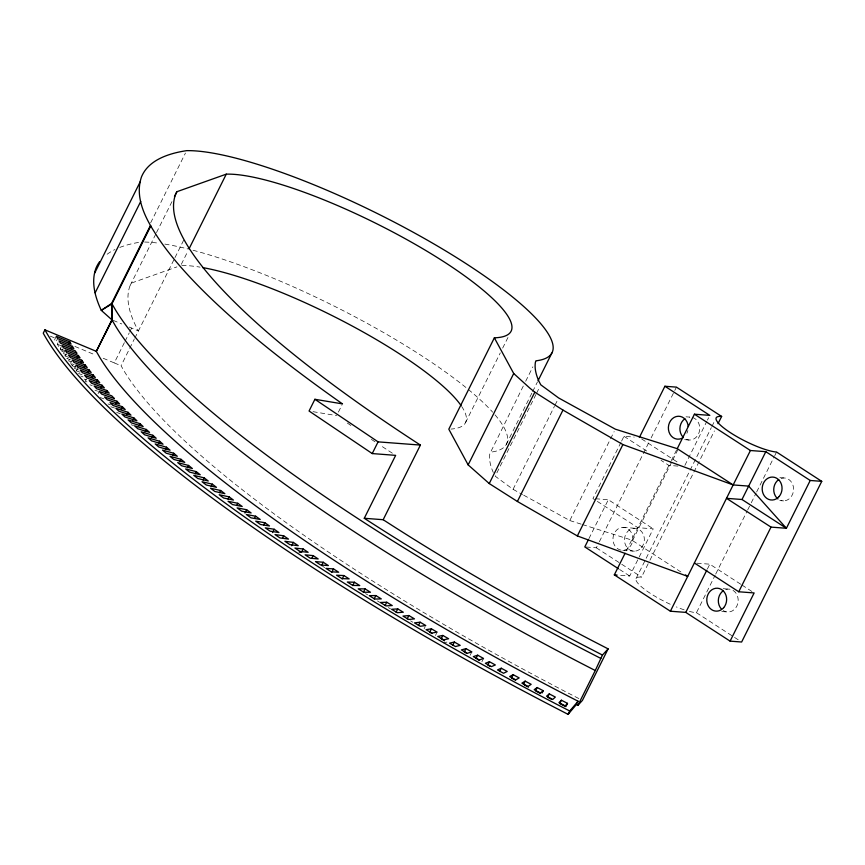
<?xml version="1.0" encoding="UTF-8"?>
<svg xmlns="http://www.w3.org/2000/svg" width="865" height="865" viewBox="0 0 865 865"><rect width="100%" height="100%" fill="white"/><g stroke="black" fill="none" stroke-linecap="round" stroke-linejoin="round"><path stroke-width="0.65" stroke-dasharray="4.33 3.24" d="M523.282 386.071L489.839 453.714A382.33 82.099 26.5 0 0 493.288 472.474M129.166 327.057L138.378 330.884A620.638 133.275 26.5 0 1 130.183 285.396L131.318 283.104L176.914 266.885M56.312 336.312L54.636 339.653L55.944 341.913L57.62 338.561M58.755 346.497L57.317 344.194L58.993 340.842M61.285 350.39L60.247 348.822L61.912 345.481M62.918 348.952L61.804 351.179L64.226 352.152M68.713 357.396L65.102 355.958L63.415 353.558L65.091 350.206M65.102 355.958L66.216 353.731M71.038 361.775L68.638 360.846L69.751 358.607M70.498 363.311L71.611 361.083M76.001 367.193L72.422 365.819L73.536 363.581M80.002 372.22L76.455 370.88L74.412 368.339L76.077 364.987M76.455 370.88L78.12 367.539M150.672 222.792L185.445 153.051M130.193 285.407L155.97 233.701M156.5 232.599L172.157 201.242M86.338 379.054L85.224 381.292L87.56 382.146M98.08 393.661L99.194 391.434M103.205 358.261L114.277 362.9L124.452 342.486M125.047 341.286L129.242 332.884M129.837 331.684L131.631 328.084M578.836 698.563L567.126 692.53A620.378 133.221 26.5 0 1 124.69 371.982L121.068 365.765L134.194 339.285M134.81 338.193L174.373 258.84M174.979 257.629L183.975 239.573M181.315 264.333L187.91 251.11M338.41 412.097L341.913 405.069M465.5 422.65L500.273 352.909M502.673 348.098L508.663 336.074M525.682 381.26L532.883 366.836M506.263 444.469L532.04 392.764M532.645 391.564L537.435 381.952M535.976 394.44L495.213 476.204L513.064 489.331L522.514 494.531M536.581 393.24L539.576 387.228M424.088 628.866L425.202 626.628M435.463 635.483L436.576 633.256M513.064 489.331L554.422 406.366M555.016 405.166L558.022 399.154M470.149 655.259L471.814 651.907M481.881 661.801L483.546 658.46M523.693 495.18L569.797 520.557L609.955 440.004M610.56 438.804L614.161 431.592M620.994 442.285L592.947 498.554L637.851 527.672L653.237 528.839L629.709 576.036L616.886 575.063M621.6 441.085L623.979 436.295L634.24 437.074M588.914 538.657L608.322 499.721L653.237 528.839M586.081 547.015L596.331 547.794L598.742 542.961M599.348 541.75L648.728 442.696M651.14 437.863L676.441 387.131M626.292 550.864L670.678 461.824M671.272 460.634L677.241 448.675M632.531 540.614L672.105 461.261M672.7 460.061L678.095 449.238M684.875 465.392L706.846 421.32M707.429 420.131L708.619 417.752M636.034 578.62L711.322 427.624M711.917 426.413L714.933 420.379M670.191 604.235A36.763 7.893 26.5 0 1 640.078 585.573A36.763 7.893 26.5 0 1 641.527 577.096L649.356 561.396M649.961 560.185L714.404 430.932M707.397 569.008L709.797 564.185L740.84 584.308M689.405 611.404A36.763 7.893 26.5 0 0 696.455 612.712L715.117 575.257M715.723 574.046L747.046 511.237M747.641 510.026L750.658 503.981M751.263 502.781L756.075 493.115M756.68 491.904L774.143 456.871M774.748 455.66L776.554 452.038M443.194 642.89L446.935 642.1M686.032 416.822L689.881 417.114A11.494 9.926 -85.7 0 0 687.307 417.557M684.658 439.68L689.783 440.069M677.868 466.094L668.894 465.413L661.033 460.321M779.852 477.653L783.701 477.945M779.765 500.608L783.614 500.9M595.509 498.748L608.322 499.721M622.93 527.358L634.467 528.234M622.843 550.313L634.38 551.189M696.985 563.212L709.797 564.185M723.172 588.687L728.298 589.076M721.799 611.544L728.2 612.031M313.011 411.675L336.658 415.611M569.797 520.557L581.161 524.147M582.426 524.536L631.677 540.052L680.982 572.024M131.199 424.758L133.578 425.515M116.624 412.443L120.278 413.654M110.871 406.766L114.558 408.021M108.071 403.966L110.547 404.809M100.156 397.543L103.908 398.841M94.966 390.223L97.496 391.131M89.895 384.784L92.209 385.628M84.11 379.086L86.457 379.951M80.715 376.037L83.072 376.913M78.553 373.453L82.099 374.783M74.412 368.339L79.158 370.144M71.698 363.776L74.087 364.706M70.443 359.808L66.843 358.391L68.638 360.846M63.415 353.558L67.048 355.007M60.247 348.822L63.891 350.303M57.317 344.194L60.983 345.697M114.277 362.9L121.068 365.765M113.164 320.364L121.781 323.964M50.321 336.139L55.241 338.204M74.92 346.433L95.831 355.18M410.572 620.886L412.81 622.216M388.374 607.576L390.569 608.906M377.443 600.916L379.616 602.245M365.56 593.574L367.712 594.904M641.614 438.923L678.657 462.937M623.979 436.295L648.685 452.309M741.943 585.032L751.923 591.498M596.331 547.794L641.527 577.096M696.455 612.712L738.256 639.819M619.6 569.484L629.709 576.036M322.613 566.272L324.656 567.602M71.146 364.154L72.422 365.819M392.353 453.206A658.005 141.298 26.5 0 1 380.373 445.356M374.999 441.788A658.005 141.298 26.5 0 1 370.739 438.944M350.866 425.472A658.005 141.298 26.5 0 1 346.454 422.434M461.651 406.42A168.502 36.179 26.5 0 1 450.968 429.083M181.845 265.512A168.502 36.179 26.5 0 1 200.042 267.134M495.018 414.843A216.747 46.548 26.5 0 1 490.314 452.2M144.628 242.038A216.747 46.548 26.5 0 1 158.544 243.162M164.869 244.092A216.747 46.548 26.5 0 1 188.375 249.044M193.046 250.255A216.747 46.548 26.5 0 1 467.349 388.644M468.376 389.499A216.747 46.548 26.5 0 1 492.661 412.162M107.141 254.245A658.665 141.438 26.5 0 1 114.959 249.531M119.748 247.444A658.665 141.438 26.5 0 1 141.082 242.027M684.161 609.825A36.763 7.893 26.5 0 1 676.365 606.927M725.724 589.519A11.494 9.926 -85.7 0 1 738.094 601.845A11.494 9.926 -85.7 0 1 723.248 610.593M781.127 478.388A11.494 9.926 -85.7 0 1 793.594 489.222A11.494 9.926 -85.7 0 1 781.041 500.565M687.88 430.489A11.494 9.926 -85.7 0 1 686.875 433.279M692.443 417.449A11.494 9.926 -85.7 0 1 698.996 432.792A11.494 9.926 -85.7 0 1 684.831 438.631M641.419 547.686A11.494 9.926 -85.7 0 0 637.04 528.58A11.494 9.926 -85.7 0 0 624.822 542.885A11.494 9.926 -85.7 0 0 641.419 547.686M629.882 546.81A11.494 9.926 -85.7 0 0 625.503 527.704A11.494 9.926 -85.7 0 0 613.285 542.009A11.494 9.926 -85.7 0 0 629.882 546.81"/><path stroke-width="1.3" d="M99.561 261.781A658.665 141.438 26.5 0 0 95.864 268.442C90.879 282.401 95.258 297.43 101.27 310.351L111.931 319.845L115.748 326.408A650.35 139.654 26.5 0 0 579.561 662.439L595.271 670.526L577.917 705.343L576.382 704.553L568.089 714.349A708.446 152.132 26.5 0 1 43.25 333.198L44.915 329.846L96.253 351.309L100.059 357.872A650.35 139.654 26.5 0 0 563.872 693.903L578.058 701.212L576.382 704.553M625.092 553.265L614.323 574.868L670.386 611.22L685.772 612.388L730.103 641.138L741.64 642.014L821.75 481.351L810.213 480.475L786.393 528.277L748.658 486.098L733.163 484.941L677.241 448.675L615.35 429.181L558.617 397.943L540.776 384.817L538.852 381.097A382.33 82.099 26.5 0 1 535.403 362.327L535.878 360.824A216.747 46.548 26.5 0 0 444.837 250.407A216.747 46.548 26.5 0 0 186.645 150.651A658.665 141.438 26.5 0 0 141.428 177.065C134.929 196.301 144.325 216.185 154.586 232.274A658.005 141.298 26.5 0 0 342.497 403.89L314.903 399.295L309.065 411.016L372.242 453.574L395.651 455.358L364.273 518.276A658.005 141.298 26.5 0 0 586.654 646.912L602.462 655.054L608.117 648.869L592.828 640.987A620.378 133.221 26.5 0 1 383.173 519.714L364.273 518.276M104.762 334.636L112.039 320.028L111.974 303.853L150.856 225.862M595.271 670.526L602.462 655.054M810.213 480.475L765.817 451.681L750.431 450.514L733.163 484.941L622.897 444.556L562.964 410.086L534.808 392.169L529.78 388.082L513.713 373.507L494.358 337.815A168.502 36.179 26.5 0 0 431.257 253.813A168.502 36.179 26.5 0 0 226.273 174.157L176.882 191.716L175.757 194.019A620.302 133.199 26.5 0 0 420.401 445.075L383.173 519.714M600.797 658.406L584.978 650.253A658.005 141.298 26.5 0 1 115.705 310.265L111.974 303.853L101.27 310.351L111.542 303.507L150.424 225.506M670.386 611.22L733.163 484.941M94.75 272.951L140.314 181.574M68.703 344.151L69.816 341.924L56.312 336.312L57.62 338.561L71.092 344.129L69.816 341.924M95.161 292.824L140.725 201.437M71.319 348.584L72.433 346.357L58.993 340.842L60.42 343.146L73.828 348.606L72.433 346.357M77.288 357.742L78.401 355.515L65.091 350.206L66.767 352.617L80.045 357.861L78.401 355.515M80.629 362.467L81.742 360.24L68.508 355.039L70.314 357.494L83.505 362.64L81.742 360.24M84.208 367.29L85.321 365.062L72.173 359.97L74.098 362.467L87.203 367.506L85.321 365.062M96.253 351.309L111.931 319.845L111.542 303.507M96.35 351.493L112.039 320.028M174.481 196.528L176.882 191.716M88.035 372.199L89.149 369.971L76.077 364.987L78.12 367.539L91.149 372.458L89.149 369.971M92.09 377.205L93.204 374.967L80.229 370.101L82.391 372.696L95.323 377.508L93.204 374.967M96.383 382.287L97.496 380.059L84.608 375.302L86.889 377.94L99.724 382.633L97.496 380.059M100.902 387.466L102.016 385.239L89.236 380.6L91.636 383.271L104.362 387.855L102.016 385.239M105.66 392.721L106.773 390.493L94.101 385.974L96.61 388.688L109.228 393.153L106.773 390.493M189.111 248.698L226.273 174.157M115.845 403.479L116.959 401.252L104.514 396.97L107.271 399.771L119.651 403.987L116.959 401.252M121.284 408.983L122.398 406.745L110.071 402.593L112.937 405.436L125.198 409.523L122.398 406.745M126.939 414.551L128.052 412.313L115.856 408.291L118.829 411.167L130.961 415.135L128.052 412.313M132.81 420.195L133.924 417.957L121.868 414.065L124.949 416.973L136.94 420.812L133.924 417.957M138.908 425.904L140.022 423.677L128.096 419.903L131.296 422.855L143.147 426.553L140.022 423.677M145.212 431.689L146.326 429.462L134.54 425.818L137.849 428.791L149.559 432.37L146.326 429.462M151.732 437.539L152.846 435.3L141.211 431.797L144.628 434.803L156.187 438.252L152.846 435.3M158.468 443.453L159.582 441.215L148.099 437.841L151.613 440.88L163.02 444.199L159.582 441.215M165.41 449.422L166.513 447.194L155.192 443.94L158.814 447.021L170.059 450.2L166.513 447.194M172.546 455.455L173.66 453.217L162.49 450.114L166.221 453.217L177.303 456.255L173.66 453.217M179.888 461.542L181.001 459.304L170.005 456.331L173.833 459.466L184.753 462.375L181.001 459.304M187.435 467.684L188.548 465.446L177.714 462.613L181.65 465.77L192.398 468.538L188.548 465.446M195.176 473.869L196.29 471.641L200.226 474.755L189.662 472.128L185.629 468.949L196.29 471.641M203.102 480.107L204.216 477.88L208.26 481.016L197.858 478.529L193.738 475.328L204.216 477.88M211.222 486.4L212.336 484.162L216.466 487.33L206.259 484.984L202.042 481.751L212.336 484.162M219.526 492.726L220.64 490.498L224.868 493.677L214.844 491.482L210.53 488.228L220.64 490.498M228.025 499.094L229.128 496.867L233.442 500.067L223.624 498.013L219.213 494.737L229.128 496.867M236.686 505.506L237.799 503.279L242.2 506.49L232.566 504.587L228.068 501.289L237.799 503.279M244.979 513.064L246.644 509.723L251.131 512.956L241.703 511.193L237.118 507.885L246.644 509.723M254.548 518.427L255.662 516.2L260.224 519.454L251.001 517.832L246.33 514.502L255.662 516.2M263.728 524.936L264.841 522.709L269.491 525.974L260.484 524.504L255.726 521.163L264.841 522.709M272.518 532.591L274.194 529.25L278.919 532.526L270.118 531.197L265.285 527.845L274.194 529.25M282.585 538.041L283.698 535.813L288.51 539.1L279.925 537.922L275.005 534.559L283.698 535.813M291.7 545.739L293.365 542.398L298.252 545.696L289.883 544.658L284.888 541.285L293.365 542.398M303.183 548.994L294.922 548.042L300.004 551.427L308.145 552.303L303.183 548.994L301.517 552.346L299.149 552.075M312.038 557.849L313.152 555.622L318.19 558.941L310.265 558.206L305.118 554.811L313.152 555.622M372.242 453.574L378.081 441.864L420.39 445.075M321.596 565.602L323.261 562.261L328.376 565.58L320.677 564.996L315.455 561.601L323.261 562.261M331.846 572.252L333.512 568.9L338.691 572.23L331.23 571.797L325.943 568.391L333.512 568.9M342.237 578.912L343.902 575.56L349.157 578.89L341.924 578.609L336.561 575.203L343.902 575.56M352.758 585.573L354.434 582.232L359.743 585.562L352.747 585.421L347.319 582.015L354.434 582.232M363.408 592.244L365.084 588.892L370.458 592.233L363.711 592.244L358.218 588.838L365.084 588.892M494.358 337.815L448.805 429.191L468.149 464.883L489.244 483.557L517.4 501.473L577.344 535.932L687.74 576.414L685.491 574.944M374.188 598.915L375.853 595.563L381.292 598.894L374.783 599.067L369.236 595.65L375.853 595.563M385.076 605.576L386.752 602.235L392.245 605.565L385.985 605.878L380.373 602.473L386.752 602.235M468.149 464.883L513.713 373.507M396.094 612.236L397.759 608.895L403.306 612.225L397.295 612.69L391.629 609.284L397.759 608.895M407.21 618.897L408.886 615.545L414.476 618.875L408.723 619.491L402.993 616.085L408.886 615.545M538.041 380.741L551.827 353.093M418.433 625.546L420.109 622.195L425.753 625.514L420.26 626.282L414.476 622.887L420.109 622.195M489.244 483.557L534.808 392.169M431.43 628.833L426.056 629.666L431.884 633.05L437.139 632.142L431.43 628.833L429.764 632.174L432.046 633.504M442.858 635.451L437.744 636.435L443.615 639.808L448.611 638.748L442.858 635.451L441.193 638.792L444.642 640.781M517.4 501.473L562.964 410.086M452.709 645.398L454.374 642.046L460.169 645.344L455.444 646.555L449.519 643.182L454.374 642.046M465.986 648.631L461.38 649.907L467.349 653.27L471.814 651.907L465.986 648.631L464.31 651.972L466.646 653.291M475.999 658.535L477.675 655.183L483.546 658.46L479.34 659.963L473.339 656.621L477.675 655.183M489.439 661.714L485.362 663.293L491.407 666.623L495.353 664.969L489.439 661.714L487.774 665.066L490.131 666.364M499.613 671.564L501.278 668.223L507.225 671.456L503.549 673.262L497.472 669.942L501.278 668.223M577.344 535.932L622.897 444.556M513.183 674.689L509.647 676.56L515.756 679.858L519.162 677.911L513.183 674.689L511.518 678.041L515.508 680.193M588.33 539.836L584.794 546.918L618.475 568.759M639.365 437.463L664.904 386.255L676.441 387.131L721.637 416.433A36.763 7.893 26.5 0 0 730.633 432.835A36.763 7.893 26.5 0 0 776.554 452.038L821.75 481.351M523.487 684.475L525.163 681.133L531.164 684.334L528.028 686.421L521.887 683.145L525.163 681.133M542.117 692.952L543.231 690.724L537.187 687.534L535.521 690.876L540.549 693.535M549.275 693.892L546.55 696.195L552.746 699.428L555.341 697.06L549.275 693.892L547.61 697.244L551.643 699.352M677.241 448.675L694.422 414.205L709.808 415.373L664.904 386.255M565.829 706.705L567.494 703.364L561.407 700.218L559.741 703.569L564.813 706.186M568.089 714.349L569.754 711.008L578.058 701.212M568.651 713.712L570.316 710.37M718.015 423.677L721.637 416.433M608.117 648.869L582.415 700.412L577.917 705.343M685.772 612.388L706.802 570.219M741.997 499.494L786.393 528.277L771.007 527.109L726.503 498.337L741.997 499.494L765.817 451.681M694.422 563.018L738.753 591.768L771.007 527.109M730.103 641.138L754.139 592.936L738.753 591.768M567.494 703.364L565.18 705.872L558.952 702.661L561.407 700.218M543.231 690.724L540.365 692.952L534.192 689.686L537.187 687.534M614.323 574.868L616.886 575.063M524.493 685.015L528.493 687.145M477.177 659.184L479.524 660.492M694.422 414.205L750.431 450.514M378.081 441.864L314.903 399.295M202.572 267.566A168.502 36.179 26.5 0 1 350.141 324.905A168.502 36.179 26.5 0 1 461.034 405.523M721.194 608.809A11.494 9.926 -85.7 0 1 723.324 590.709M777.927 498.943A11.494 9.926 -85.7 0 1 778.727 479.588M683.22 437.549A11.494 9.926 -85.7 0 1 669.045 432.132A11.494 9.926 -85.7 0 1 676.052 416.595A11.494 9.926 -85.7 0 1 688.194 426.51M682.777 436.847A11.494 9.926 -85.7 0 1 684.907 418.746M569.754 711.008A708.446 152.132 26.5 0 1 44.926 329.846M114.331 398.527L101.821 394.191L99.194 391.434L111.747 395.835L114.331 398.527M76.812 353.19L63.469 347.827L61.912 345.481L75.298 350.887L76.812 353.19M723.702 607.652A11.494 9.926 -85.7 0 0 719.323 588.535A11.494 9.926 -85.7 0 0 707.105 602.84A11.494 9.926 -85.7 0 0 723.702 607.652M779.116 496.521A11.494 9.926 -85.7 0 0 774.737 477.404A11.494 9.926 -85.7 0 0 762.508 491.709A11.494 9.926 -85.7 0 0 779.116 496.521"/></g></svg>
